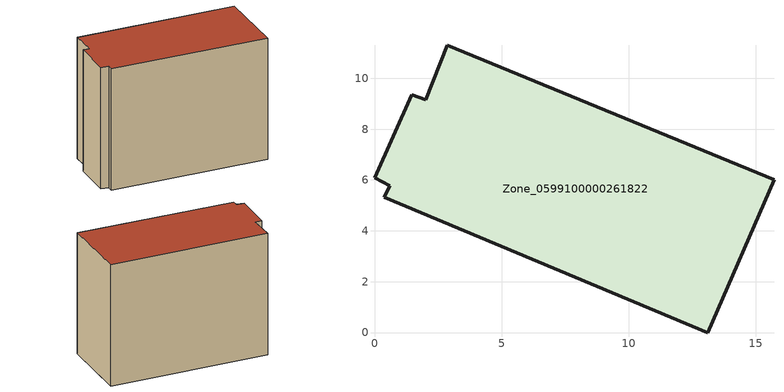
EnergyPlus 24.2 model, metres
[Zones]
Zone_0599100000261822
 floor ground (C_G): 13.11,0 0.39,5.32 0.59,5.78 0,6.09 1.46,9.36 2.01,9.15 2.87,11.29 15.71,6.02 z0
 wall outside (C_F): 0,6.09 0.59,5.78 0.39,5.32 13.11,0 15.71,6.02 2.87,11.29 2.01,9.15 1.46,9.36 0,6.09 z0:10.74
 roof outside (C_R): 13.11,0 15.71,6.02 2.87,11.29 2.01,9.15 1.46,9.36 0,6.09 0.59,5.78 0.39,5.32 z10.74
[BUILDING]
Pand.0599100000261822: North Axis=0; Terrain=City; Loads Convergence Tolerance Value=0.04; Temperature Convergence Tolerance Value=0.4; Solar Distribution=FullExterior; Maximum Number of Warmup Days=25; Minimum Number of Warmup Days=1
[Site:Location]
Rotterdam.The.Hague.AP_ZH_NLD Design_Conditions: Latitude=51.96; Longitude=4.45; Time Zone=1; Elevation=-4.5
[SITE:GROUNDTEMPERATURE:BUILDINGSURFACE]
18, 18, 18, 18, 18, 18, 18, 18, 18, 18, 18, 18
[MATERIAL] Thermal Absorptance=0.9; Solar Absorptance=0.7; Visible Absorptance=0.7
Name | Roughness | Thickness | Conductivity | Density | Specific Heat
G.TI.1946 | MediumSmooth | 0.15 | 1 | 540 | 1210
F.TI.1946 | Rough | 0.3 | 0.857143 | 1920 | 840
R.TI.1946 | MediumRough | 0.2 | 0.1 | 1500 | 1000
[CONSTRUCTION]
C_G: G.TI.1946
C_F: F.TI.1946
C_R: R.TI.1946
[ZONE]
Zone_0599100000261822: Type=1; Multiplier=1; Ceiling Height=Autocalculate; Volume=Autocalculate; Floor Area=autocalculate; Part of Total Floor Area=Yes
[ZONEINFILTRATION:DESIGNFLOWRATE]
Infil_Zone_0599100000261822: Zone or ZoneList or Space or SpaceList=Zone_0599100000261822; Schedule=AlwaysOn; Design Flow Rate Calculation Method=Flow/Area; Flow Rate per Floor Area=0.003; Constant Term Coefficient=1; Temperature Term Coefficient=0; Velocity Term Coefficient=0; Velocity Squared Term Coefficient=0
[HVACTEMPLATE:ZONE:IDEALLOADSAIRSYSTEM]
Zone_0599100000261822: Maximum Heating Supply Air Temperature=50; Minimum Cooling Supply Air Temperature=13; Maximum Heating Supply Air Humidity Ratio=0.0156; Minimum Cooling Supply Air Humidity Ratio=0.0077; Heating Limit=NoLimit; Cooling Limit=NoLimit; Dehumidification Control Type=ConstantSensibleHeatRatio; Cooling Sensible Heat Ratio=0.7; Dehumidification Setpoint=60; Humidification Control Type=None; Humidification Setpoint=30; Outdoor Air Method=None; Outdoor Air Flow Rate per Person=0.00944; Outdoor Air Flow Rate per Zone Floor Area=0; Outdoor Air Flow Rate per Zone=0; Demand Controlled Ventilation Type=None; Outdoor Air Economizer Type=NoEconomizer; Heat Recovery Type=None; Sensible Heat Recovery Effectiveness=0.7; Latent Heat Recovery Effectiveness=0.65
[ZONECONTROL:THERMOSTAT]
ThermostatControl_Zone_0599100000261822: Zone or ZoneList=Zone_0599100000261822; Control Type Schedule=DualSetpointControlType; Control 1=Thermostat_Zone_0599100000261822; Temperature Difference Between Cutout And Setpoint=0
[THERMOSTATSETPOINT:DUALSETPOINT]
Thermostat_Zone_0599100000261822: Heating Setpoint Temperature Schedule=HeatingSetpoint_Zone_0599100000261822; Cooling Setpoint Temperature Schedule=CoolingSetpoint_Zone_0599100000261822
[SCHEDULE:COMPACT]
HeatingSetpoint_Zone_0599100000261822: Through: 12/31, For: AllDays, Until: 24:00, 21
CoolingSetpoint_Zone_0599100000261822: Through: 12/31, For: AllDays, Until: 24:00, 24
DualSetpointControlType: Through: 12/31, For: AllDays, Until: 24:00, 4
AlwaysOn: Through: 12/31, For: AllDays, Until: 24:00, 1
